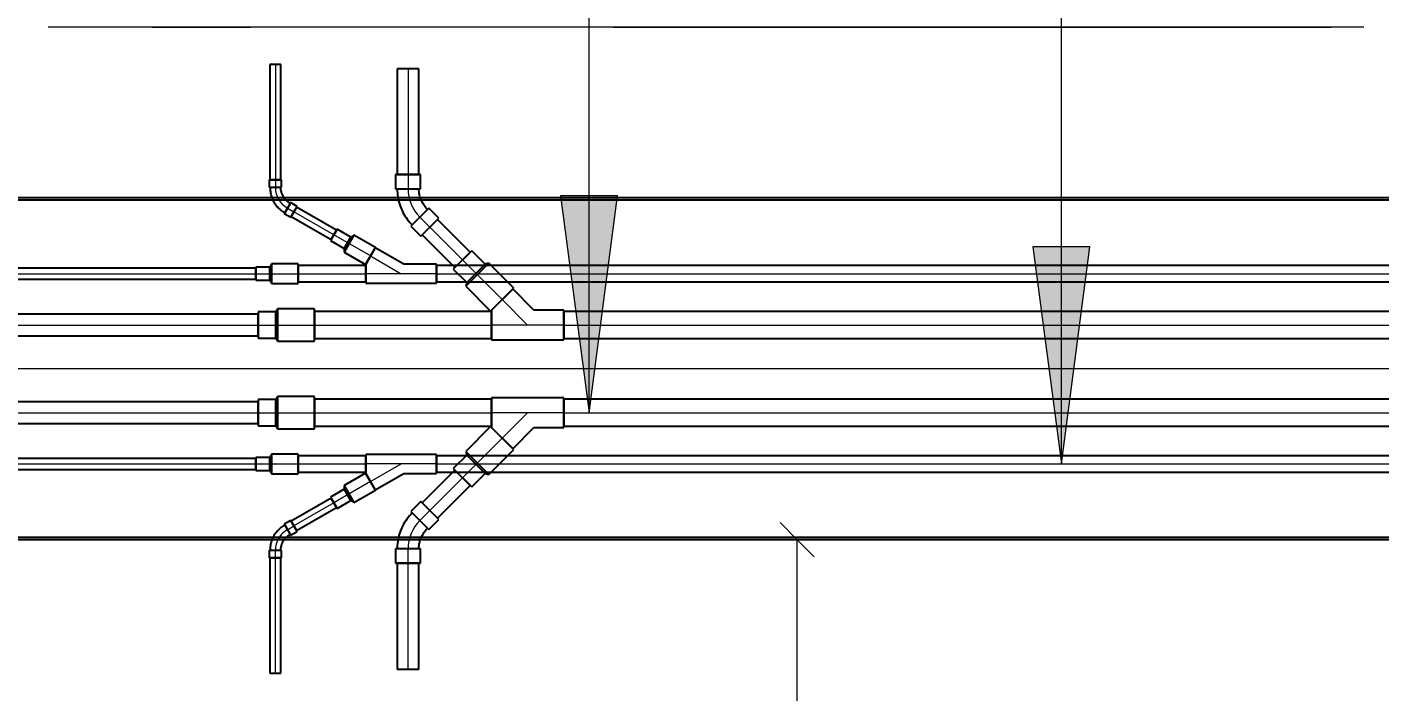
# Model space of a CAD drawing. Header units: millimetres. Extents: x -21597 to 3742, y 49379 to 62073.
# Drawn here: x -6740 to -5157, y 59969 to 60747 of the extents above; entities that cross this region are included whole.
import ezdxf

# ---------------------------------------------------------------- set-up
doc = ezdxf.new("R2010")
doc.units = ezdxf.units.MM
for name, color, linetype, lineweight in [('A-ANNO-DIMS', 7, 'Continuous', 9), ('A-ANNO-DIMS-80', 7, 'Continuous', 9), ('E-CABL-TRAY', 7, 'Continuous', 25), ('E-CABL-TRAY-CNTR', 7, 'Continuous', 5), ('M-EQPM', 7, 'Continuous', 5), ('P-PIPE', 7, 'Continuous', 25), ('P-PIPE-CNTR', 7, 'Continuous', 5), ('P-PIPE-IDEN', 7, 'Continuous', 9)]:
    doc.layers.add(name, color=color, linetype=linetype, lineweight=lineweight)
doc.styles.add('Arial_2', font='arial.ttf', dxfattribs={"width": 0.8, "height": 120})
doc.dimstyles.new('AK_DIM_2_0_Arial_đỏ', dxfattribs={"dimscale": 304.8, "dimtxt": 122.431128, "dimasz": 0.131234, "dimexe": 0.131234, "dimexo": 0.131234, "dimgap": 0.026247, "dimtad": 1, "dimdec": 0, "dimzin": 0, "dimdsep": 46, "dimtxsty": 'Arial_2', "dimblk1": 'OBLIQUE', "dimblk2": 'OBLIQUE', "dimsah": 1, "dimcen": 0.09, "dimadec": 0, "dimazin": 0, "dimtfac": 1, "dimtdec": 4, "dimtix": 1, "dimtmove": 0, "dimatfit": 3, "dimfxl": 1, "dimtvp": 1, "dimtolj": 1, "dimtzin": 0, "dimarcsym": 2})

# ---------------------------------------------------------------- blocks, each defined once
blk = doc.blocks.new('DanNong_VRV - OD-A-1-1235631-MẶT BẰNG ỐNG GAS KHU H_N')
at = {"layer": 'M-EQPM'}
for p, q in [((655, -311.8), (-885, -311.8)), ((-762.6, -311.8), (-777.6, -311.8)), ((-762.6, -311.8), (-777.6, -311.8)), ((-762.6, -311.8), (-648, -311.8)), ((-648, -311.8), (-762.6, -311.8)), ((-633, -311.8), (-648, -311.8)), ((-633, -311.8), (-648, -311.8)), ((-223.1, -311.8), (616.9, -311.8)), ((-223.1, -311.8), (616.9, -311.8)), ((-223.1, -311.8), (616.9, -311.8)), ((-223.1, -311.8), (616.9, -311.8)), ((-223.1, -311.8), (616.9, -311.8)), ((-223.1, -311.8), (616.9, -311.8)), ((-223.1, -311.8), (616.9, -311.8)), ((-223.1, -311.8), (616.9, -311.8)), ((-223.1, -311.8), (616.9, -311.8))]:
    blk.add_line(p, q, dxfattribs=at)
blk = doc.blocks.new('NoiGoc_OngDong - Standard-2149075-MẶT BẰNG ỐNG GAS KHU H_N')
at = {"layer": 'P-PIPE', "color": 30, "true_color": 0xff8000}
for p, q in [((6.1, 25.3), (1.7, 17.7)), ((1.7, 17.7), (14.5, 10.4)), ((1.7, 17.7), (14.5, 10.4)), ((2.6, 17.2), (13.6, 10.9)), ((2.6, 17.2), (13.6, 10.9)), ((18.9, 18), (6.1, 25.3)), ((18.9, 18), (6.1, 25.3)), ((14.5, 10.4), (18.9, 18)), ((-16.2, 7.3), (-25, 7.3)), ((-25, 7.3), (-25, -7.4)), ((-25, 7.3), (-25, -7.4)), ((-16.2, -7.4), (-16.2, 7.3)), ((-16.2, -7.4), (-16.2, 7.3)), ((-16.2, -6.4), (-16.2, 6.3)), ((-16.2, -6.4), (-16.2, 6.3)), ((-25, -7.4), (-16.2, -7.4))]:
    blk.add_line(p, q, dxfattribs=at)
at = {"layer": 'P-PIPE', "color": 30, "true_color": 0xff8000, "flags": 128}
for points in [[(2.6, 17.2), (2.2, 16.5), (1.7, 15.7), (1.2, 15), (0.6, 14.3), (0.1, 13.7), (-0.5, 13), (-1.1, 12.4), (-1.8, 11.8), (-2.4, 11.3), (-3.1, 10.7), (-3.8, 10.2), (-4.5, 9.7), (-5.3, 9.3), (-6, 8.9), (-6.8, 8.5), (-7.6, 8.1), (-8.4, 7.8), (-9.2, 7.5), (-10.1, 7.2), (-10.9, 7), (-11.7, 6.8), (-12.6, 6.7), (-13.4, 6.5), (-14.3, 6.4), (-15.2, 6.4), (-16, 6.3), (-16.2, 6.3)], [(-16.2, -6.4), (-14.8, -6.3), (-13.5, -6.2), (-12.1, -6.1), (-10.7, -5.9), (-9.4, -5.7), (-8, -5.4), (-6.7, -5), (-5.4, -4.6), (-4.1, -4.1), (-2.8, -3.6), (-1.5, -3.1), (-0.3, -2.5), (0.9, -1.8), (2.1, -1.1), (3.2, -0.3), (4.3, 0.5), (5.4, 1.3), (6.5, 2.2), (7.5, 3.1), (8.5, 4.1), (9.4, 5.1), (10.3, 6.1), (11.2, 7.2), (12, 8.3), (12.8, 9.5), (13.5, 10.6), (13.6, 10.9)]]:
    blk.add_lwpolyline(points, dxfattribs=at)
blk = doc.blocks.new('NoiGoc_OngDong - Standard-2149315-MẶT BẰNG ỐNG GAS KHU H_N')
at = {"layer": 'P-PIPE', "color": 30, "true_color": 0xff8000}
for p, q in [((15.1, 35.9), (3.4, 24.2)), ((35.9, 15.1), (15.1, 35.9)), ((35.9, 15.1), (15.1, 35.9)), ((3.4, 24.2), (24.2, 3.4)), ((3.4, 24.2), (24.2, 3.4)), ((4.8, 22.8), (22.8, 4.8)), ((4.8, 22.8), (22.8, 4.8)), ((-19.5, 14.7), (-36, 14.7)), ((-36, 14.7), (-36, -14.7)), ((-36, 14.7), (-36, -14.7)), ((-19.5, -14.7), (-19.5, 14.7)), ((-19.5, -14.7), (-19.5, 14.7)), ((-19.5, -12.7), (-19.5, 12.7)), ((-19.5, -12.7), (-19.5, 12.7)), ((24.2, 3.4), (35.9, 15.1)), ((-36, -14.7), (-19.5, -14.7))]:
    blk.add_line(p, q, dxfattribs=at)
at = {"layer": 'P-PIPE', "color": 30, "true_color": 0xff8000, "flags": 128}
for points in [[(4.8, 22.8), (3.8, 21.8), (2.8, 20.9), (1.7, 20), (0.6, 19.2), (-0.5, 18.4), (-1.7, 17.7), (-2.9, 17), (-4.1, 16.4), (-5.3, 15.8), (-6.6, 15.2), (-7.9, 14.7), (-9.2, 14.3), (-10.5, 13.9), (-11.8, 13.6), (-13.2, 13.3), (-14.5, 13.1), (-15.9, 12.9), (-17.3, 12.8), (-18.6, 12.7), (-19.5, 12.7)], [(-19.5, -12.7), (-17.1, -12.7), (-14.7, -12.5), (-12.3, -12.3), (-10, -11.9), (-7.6, -11.5), (-5.3, -11), (-3, -10.4), (-0.7, -9.7), (1.6, -8.9), (3.8, -8), (6, -7), (8.1, -5.9), (10.2, -4.8), (12.3, -3.6), (14.3, -2.3), (16.2, -0.9), (18.1, 0.6), (19.9, 2.1), (21.7, 3.7), (22.8, 4.8)]]:
    blk.add_lwpolyline(points, dxfattribs=at)
blk = doc.blocks.new('NoiGoc_OngDong - Standard-2149388-MẶT BẰNG ỐNG GAS KHU H_N')
at = {"layer": 'P-PIPE', "color": 30, "true_color": 0xff8000}
for p, q in [((-16.2, 7.4), (-25, 7.4)), ((-25, 7.4), (-25, -7.3)), ((-25, 7.4), (-25, -7.3)), ((-16.2, -7.3), (-16.2, 7.4)), ((-16.2, -7.3), (-16.2, 7.4)), ((-16.2, -6.3), (-16.2, 6.3)), ((-16.2, -6.3), (-16.2, 6.3)), ((-25, -7.3), (-16.2, -7.3)), ((14.5, -10.4), (1.7, -17.7)), ((14.5, -10.4), (1.7, -17.7)), ((13.6, -10.9), (2.6, -17.2)), ((13.6, -10.9), (2.6, -17.2)), ((18.9, -18), (14.5, -10.4)), ((1.7, -17.7), (6.1, -25.3)), ((6.1, -25.3), (18.9, -18)), ((6.1, -25.3), (18.9, -18))]:
    blk.add_line(p, q, dxfattribs=at)
at = {"layer": 'P-PIPE', "color": 30, "true_color": 0xff8000, "flags": 128}
for points in [[(13.6, -10.9), (12.9, -9.7), (12.1, -8.5), (11.3, -7.4), (10.5, -6.3), (9.6, -5.3), (8.7, -4.3), (7.7, -3.3), (6.7, -2.4), (5.6, -1.5), (4.5, -0.6), (3.4, 0.2), (2.3, 1), (1.1, 1.7), (-0.1, 2.3), (-1.3, 3), (-2.6, 3.5), (-3.8, 4.1), (-5.1, 4.5), (-6.5, 4.9), (-7.8, 5.3), (-9.1, 5.6), (-10.5, 5.9), (-11.8, 6.1), (-13.2, 6.2), (-14.6, 6.3), (-16, 6.3), (-16.2, 6.3)], [(-16.2, -6.3), (-15.3, -6.4), (-14.5, -6.4), (-13.6, -6.5), (-12.7, -6.6), (-11.9, -6.8), (-11, -7), (-10.2, -7.2), (-9.4, -7.5), (-8.6, -7.7), (-7.7, -8.1), (-7, -8.4), (-6.2, -8.8), (-5.4, -9.2), (-4.7, -9.7), (-3.9, -10.1), (-3.2, -10.6), (-2.5, -11.2), (-1.9, -11.7), (-1.2, -12.3), (-0.6, -12.9), (0, -13.6), (0.5, -14.2), (1.1, -14.9), (1.6, -15.6), (2.1, -16.3), (2.5, -17.1), (2.6, -17.2)]]:
    blk.add_lwpolyline(points, dxfattribs=at)
blk = doc.blocks.new('NoiGoc_OngDong - Standard-2149393-MẶT BẰNG ỐNG GAS KHU H_N')
at = {"layer": 'P-PIPE', "color": 30, "true_color": 0xff8000}
for p, q in [((-19.5, 14.7), (-36, 14.7)), ((-36, 14.7), (-36, -14.7)), ((-36, 14.7), (-36, -14.7)), ((-19.5, -14.7), (-19.5, 14.7)), ((-19.5, -14.7), (-19.5, 14.7)), ((-19.5, -12.7), (-19.5, 12.7)), ((-19.5, -12.7), (-19.5, 12.7)), ((-36, -14.7), (-19.5, -14.7)), ((24.2, -3.4), (3.4, -24.2)), ((24.2, -3.4), (3.4, -24.2)), ((22.8, -4.8), (4.8, -22.8)), ((22.8, -4.8), (4.8, -22.8)), ((15.1, -35.9), (35.9, -15.1)), ((15.1, -35.9), (35.9, -15.1)), ((35.9, -15.1), (24.2, -3.4)), ((3.4, -24.2), (15.1, -35.9))]:
    blk.add_line(p, q, dxfattribs=at)
at = {"layer": 'P-PIPE', "color": 30, "true_color": 0xff8000, "flags": 128}
for points in [[(22.8, -4.8), (21, -3.2), (19.3, -1.6), (17.4, -0.1), (15.5, 1.4), (13.5, 2.7), (11.5, 4), (9.4, 5.2), (7.3, 6.3), (5.2, 7.4), (3, 8.3), (0.7, 9.2), (-1.5, 9.9), (-3.8, 10.6), (-6.1, 11.2), (-8.5, 11.7), (-10.8, 12.1), (-13.2, 12.4), (-15.6, 12.6), (-18, 12.7), (-19.5, 12.7)], [(-19.5, -12.7), (-18.1, -12.7), (-16.8, -12.8), (-15.4, -12.9), (-14, -13.1), (-12.7, -13.4), (-11.3, -13.7), (-10, -14), (-8.7, -14.4), (-7.4, -14.9), (-6.1, -15.4), (-4.9, -16), (-3.6, -16.6), (-2.4, -17.2), (-1.2, -18), (-0.1, -18.7), (1, -19.5), (2.1, -20.3), (3.2, -21.2), (4.2, -22.2), (4.8, -22.8)]]:
    blk.add_lwpolyline(points, dxfattribs=at)
blk = doc.blocks.new('AK-SGS-M3-Hrvt_rvt-1-MẶT BẰNG ỐNG GAS KHU H_N')
at = {"layer": 'E-CABL-TRAY'}
for p, q in [((-4278.6, 60546.9), (-8381.5, 60546.9)), ((-4278.6, 60546.9), (-8381.5, 60546.9)), ((-4278.6, 60544.4), (-8381.5, 60544.4)), ((-4278.6, 60544.4), (-8381.5, 60544.4)), ((-4278.6, 60149.5), (-8381.5, 60149.5)), ((-4278.6, 60149.5), (-8381.5, 60149.5)), ((-4278.6, 60146.9), (-8381.5, 60146.9)), ((-4278.6, 60146.9), (-8381.5, 60146.9))]:
    blk.add_line(p, q, dxfattribs=at)
at = {"layer": 'E-CABL-TRAY-CNTR'}
blk.add_line((-4278.6, 60346.9), (-8381.5, 60346.9), dxfattribs=at)
at = {"layer": 'P-PIPE', "color": 30, "true_color": 0xff8000}
for p, q in [((-6456.2, 60703.2), (-6456.2, 60568.2)), ((-6449.8, 60703.2), (-6456.2, 60703.2)), ((-6449.8, 60703.2), (-6456.2, 60703.2)), ((-6443.5, 60703.2), (-6449.8, 60703.2)), ((-6443.5, 60703.2), (-6449.8, 60703.2)), ((-6443.5, 60568.2), (-6443.5, 60703.2)), ((-6307.3, 60698.2), (-6307.3, 60574.2)), ((-6294.6, 60698.2), (-6307.3, 60698.2)), ((-6294.6, 60698.2), (-6307.3, 60698.2)), ((-6281.9, 60698.2), (-6294.6, 60698.2)), ((-6281.9, 60698.2), (-6294.6, 60698.2)), ((-6281.9, 60574.2), (-6281.9, 60698.2)), ((-6307.3, 60574.2), (-6294.6, 60574.2)), ((-6307.3, 60574.2), (-6294.6, 60574.2)), ((-6294.6, 60574.2), (-6281.9, 60574.2)), ((-6294.6, 60574.2), (-6281.9, 60574.2)), ((-6456.2, 60568.2), (-6449.8, 60568.2)), ((-6456.2, 60568.2), (-6449.8, 60568.2)), ((-6449.8, 60568.2), (-6443.5, 60568.2)), ((-6449.8, 60568.2), (-6443.5, 60568.2)), ((-6428.2, 60530.7), (-6431.4, 60525.2)), ((-6428.2, 60530.7), (-6431.4, 60525.2)), ((-6431.4, 60525.2), (-6384.7, 60498.3)), ((-6425, 60536.2), (-6428.2, 60530.7)), ((-6425, 60536.2), (-6428.2, 60530.7)), ((-6378.3, 60509.3), (-6425, 60536.2)), ((-6260.2, 60521.8), (-6269.1, 60512.8)), ((-6260.2, 60521.8), (-6269.1, 60512.8)), ((-6221.8, 60483.4), (-6260.2, 60521.8)), ((-6377.7, 60510.4), (-6385.3, 60497.2)), ((-6377.7, 60510.4), (-6385.3, 60497.2)), ((-6381.5, 60503.8), (-6378.3, 60509.3)), ((-6381.5, 60503.8), (-6378.3, 60509.3)), ((-6361.7, 60501.1), (-6377.7, 60510.4)), ((-6269.1, 60512.8), (-6278.1, 60503.8)), ((-6269.1, 60512.8), (-6278.1, 60503.8)), ((-6385.3, 60497.2), (-6369.3, 60487.9)), ((-6384.7, 60498.3), (-6381.5, 60503.8)), ((-6384.7, 60498.3), (-6381.5, 60503.8)), ((-6358, 60503.4), (-6369.4, 60483.6)), ((-6358, 60503.4), (-6369.4, 60483.6)), ((-6369.3, 60487.9), (-6361.7, 60501.1)), ((-6369.3, 60487.9), (-6361.7, 60501.1)), ((-6358, 60503.4), (-6361.7, 60501.1)), ((-6332.8, 60488.9), (-6358, 60503.4)), ((-6278.1, 60503.8), (-6239.8, 60465.5)), ((-6369.3, 60487.9), (-6369.4, 60483.6)), ((-6369.4, 60483.6), (-6344.3, 60469.1)), ((-6344.3, 60469.1), (-6332.8, 60488.9)), ((-6344.3, 60469.1), (-6332.8, 60488.9)), ((-6333, 60488.6), (-6344.1, 60469.4)), ((-6333, 60488.6), (-6344.1, 60469.4)), ((-6299.6, 60469.4), (-6333, 60488.6)), ((-6220, 60485.2), (-6241.6, 60463.7)), ((-6220, 60485.2), (-6241.6, 60463.7)), ((-6239.8, 60465.5), (-6230.8, 60474.4)), ((-6239.8, 60465.5), (-6230.8, 60474.4)), ((-6230.8, 60474.4), (-6221.8, 60483.4)), ((-6230.8, 60474.4), (-6221.8, 60483.4)), ((-6204.2, 60469.4), (-6220, 60485.2)), ((-6472.9, 60464.6), (-8227.9, 60464.6)), ((-6456.4, 60465.9), (-6472.9, 60465.9)), ((-6472.9, 60465.9), (-6472.9, 60450.6)), ((-6472.9, 60465.9), (-6472.9, 60450.6)), ((-6472.9, 60458.2), (-6472.9, 60464.6)), ((-6472.9, 60458.2), (-6472.9, 60464.6)), ((-6472.9, 60451.9), (-6472.9, 60458.2)), ((-6472.9, 60451.9), (-6472.9, 60458.2)), ((-6454.4, 60469.7), (-6456.4, 60465.9)), ((-6456.4, 60450.6), (-6456.4, 60465.9)), ((-6456.4, 60450.6), (-6456.4, 60465.9)), ((-6423.3, 60469.7), (-6454.4, 60469.7)), ((-6454.4, 60469.7), (-6454.4, 60446.8)), ((-6454.4, 60469.7), (-6454.4, 60446.8)), ((-6423.3, 60446.8), (-6423.3, 60469.7)), ((-6423.3, 60446.8), (-6423.3, 60469.7)), ((-6344.1, 60467.8), (-6423.3, 60467.8)), ((-6423.3, 60467.8), (-6423.3, 60458.2)), ((-6423.3, 60467.8), (-6423.3, 60458.2)), ((-6423.3, 60458.2), (-6423.3, 60448.7)), ((-6423.3, 60458.2), (-6423.3, 60448.7)), ((-6344.1, 60469.4), (-6344.1, 60447.1)), ((-6344.1, 60469.4), (-6344.1, 60447.1)), ((-6344.1, 60458.2), (-6344.1, 60467.8)), ((-6344.1, 60458.2), (-6344.1, 60467.8)), ((-6344.1, 60448.7), (-6344.1, 60458.2)), ((-6344.1, 60448.7), (-6344.1, 60458.2)), ((-6261.1, 60469.4), (-6299.6, 60469.4)), ((-6261.1, 60447.1), (-6261.1, 60469.4)), ((-6261.1, 60447.1), (-6261.1, 60469.4)), ((-3625.1, 60467.8), (-6261.1, 60467.8)), ((-6261.1, 60467.8), (-6261.1, 60458.2)), ((-6261.1, 60467.8), (-6261.1, 60458.2)), ((-6261.1, 60458.2), (-6261.1, 60448.7)), ((-6261.1, 60458.2), (-6261.1, 60448.7)), ((-6241.6, 60463.7), (-6225.8, 60447.9)), ((-6200.1, 60470.7), (-6227.1, 60443.8)), ((-6200.1, 60470.7), (-6227.1, 60443.8)), ((-6225.8, 60447.9), (-6204.2, 60469.4)), ((-6225.8, 60447.9), (-6204.2, 60469.4)), ((-6200.1, 60470.7), (-6204.2, 60469.4)), ((-6170.9, 60441.5), (-6200.1, 60470.7)), ((-8227.9, 60451.9), (-6472.9, 60451.9)), ((-6472.9, 60450.6), (-6456.4, 60450.6)), ((-6456.4, 60450.6), (-6454.4, 60446.8)), ((-6454.4, 60446.8), (-6423.3, 60446.8)), ((-6423.3, 60448.7), (-6344.1, 60448.7)), ((-6344.1, 60447.1), (-6261.1, 60447.1)), ((-6261.1, 60448.7), (-3625.1, 60448.7)), ((-6225.8, 60447.9), (-6227.1, 60443.8)), ((-6227.1, 60443.8), (-6197.9, 60414.6)), ((-6197.9, 60414.6), (-6170.9, 60441.5)), ((-6197.9, 60414.6), (-6170.9, 60441.5)), ((-6172, 60440.4), (-6196.7, 60415.7)), ((-6172, 60440.4), (-6196.7, 60415.7)), ((-6147.4, 60415.7), (-6172, 60440.4)), ((-6469.8, 60410.9), (-8264.2, 60410.9)), ((-6449.5, 60413.5), (-6469.8, 60413.5)), ((-6469.8, 60413.5), (-6469.8, 60383)), ((-6469.8, 60413.5), (-6469.8, 60383)), ((-6469.8, 60398.2), (-6469.8, 60410.9)), ((-6469.8, 60398.2), (-6469.8, 60410.9)), ((-6447.5, 60417.3), (-6449.5, 60413.5)), ((-6449.5, 60383), (-6449.5, 60413.5)), ((-6449.5, 60383), (-6449.5, 60413.5)), ((-6404.2, 60417.3), (-6447.5, 60417.3)), ((-6447.5, 60417.3), (-6447.5, 60379.2)), ((-6447.5, 60417.3), (-6447.5, 60379.2)), ((-6404.2, 60379.2), (-6404.2, 60417.3)), ((-6404.2, 60379.2), (-6404.2, 60417.3)), ((-6196.7, 60414.1), (-6404.2, 60414.1)), ((-6404.2, 60414.1), (-6404.2, 60398.2)), ((-6404.2, 60414.1), (-6404.2, 60398.2)), ((-6196.7, 60415.7), (-6196.7, 60380.8)), ((-6196.7, 60415.7), (-6196.7, 60380.8)), ((-6196.7, 60398.2), (-6196.7, 60414.1)), ((-6196.7, 60398.2), (-6196.7, 60414.1)), ((-6112.4, 60415.7), (-6147.4, 60415.7)), ((-6112.4, 60380.8), (-6112.4, 60415.7)), ((-6112.4, 60380.8), (-6112.4, 60415.7)), ((-3680.5, 60414.1), (-6112.4, 60414.1)), ((-6112.4, 60414.1), (-6112.4, 60398.2)), ((-6112.4, 60414.1), (-6112.4, 60398.2)), ((-6469.8, 60385.5), (-6469.8, 60398.2)), ((-6469.8, 60385.5), (-6469.8, 60398.2)), ((-6404.2, 60398.2), (-6404.2, 60382.4)), ((-6404.2, 60398.2), (-6404.2, 60382.4)), ((-6196.7, 60382.4), (-6196.7, 60398.2)), ((-6196.7, 60382.4), (-6196.7, 60398.2)), ((-6112.4, 60398.2), (-6112.4, 60382.4)), ((-6112.4, 60398.2), (-6112.4, 60382.4)), ((-8264.2, 60385.5), (-6469.8, 60385.5)), ((-6469.8, 60383), (-6449.5, 60383)), ((-6449.5, 60383), (-6447.5, 60379.2)), ((-6447.5, 60379.2), (-6404.2, 60379.2)), ((-6404.2, 60382.4), (-6196.7, 60382.4)), ((-6196.7, 60380.8), (-6112.4, 60380.8)), ((-6112.4, 60382.4), (-3680.5, 60382.4)), ((-6469.8, 60308.3), (-8264.2, 60308.3)), ((-6449.5, 60310.9), (-6469.8, 60310.9)), ((-6469.8, 60310.9), (-6469.8, 60280.4)), ((-6469.8, 60310.9), (-6469.8, 60280.4)), ((-6469.8, 60295.6), (-6469.8, 60308.3)), ((-6469.8, 60295.6), (-6469.8, 60308.3)), ((-6447.5, 60314.7), (-6449.5, 60310.9)), ((-6449.5, 60280.4), (-6449.5, 60310.9)), ((-6449.5, 60280.4), (-6449.5, 60310.9)), ((-6404.2, 60314.7), (-6447.5, 60314.7)), ((-6447.5, 60314.7), (-6447.5, 60276.6)), ((-6447.5, 60314.7), (-6447.5, 60276.6)), ((-6404.2, 60276.6), (-6404.2, 60314.7)), ((-6404.2, 60276.6), (-6404.2, 60314.7)), ((-6196.7, 60311.5), (-6404.2, 60311.5)), ((-6404.2, 60311.5), (-6404.2, 60295.6)), ((-6404.2, 60311.5), (-6404.2, 60295.6)), ((-6112.4, 60313.1), (-6196.7, 60313.1)), ((-6196.7, 60313.1), (-6196.7, 60278.2)), ((-6196.7, 60313.1), (-6196.7, 60278.2)), ((-6196.7, 60295.6), (-6196.7, 60311.5)), ((-6196.7, 60295.6), (-6196.7, 60311.5)), ((-6112.4, 60278.2), (-6112.4, 60313.1)), ((-6112.4, 60278.2), (-6112.4, 60313.1)), ((-3800.5, 60311.5), (-6112.4, 60311.5)), ((-6112.4, 60311.5), (-6112.4, 60295.6)), ((-6112.4, 60311.5), (-6112.4, 60295.6)), ((-6469.8, 60282.9), (-6469.8, 60295.6)), ((-6469.8, 60282.9), (-6469.8, 60295.6)), ((-6404.2, 60295.6), (-6404.2, 60279.8)), ((-6404.2, 60295.6), (-6404.2, 60279.8)), ((-6196.7, 60279.8), (-6196.7, 60295.6)), ((-6196.7, 60279.8), (-6196.7, 60295.6)), ((-6112.4, 60295.6), (-6112.4, 60279.8)), ((-6112.4, 60295.6), (-6112.4, 60279.8)), ((-8264.2, 60282.9), (-6469.8, 60282.9)), ((-6469.8, 60280.4), (-6449.5, 60280.4)), ((-6449.5, 60280.4), (-6447.5, 60276.6)), ((-6447.5, 60276.6), (-6404.2, 60276.6)), ((-6404.2, 60279.8), (-6196.7, 60279.8)), ((-6197.9, 60279.3), (-6227.1, 60250.1)), ((-6170.9, 60252.4), (-6197.9, 60279.3)), ((-6170.9, 60252.4), (-6197.9, 60279.3)), ((-6196.7, 60278.2), (-6172, 60253.5)), ((-6196.7, 60278.2), (-6172, 60253.5)), ((-6172, 60253.5), (-6147.4, 60278.2)), ((-6147.4, 60278.2), (-6112.4, 60278.2)), ((-6112.4, 60279.8), (-3800.5, 60279.8)), ((-6200.1, 60223.2), (-6170.9, 60252.4)), ((-6472.9, 60242), (-8227.9, 60242)), ((-6456.4, 60243.3), (-6472.9, 60243.3)), ((-6472.9, 60243.3), (-6472.9, 60228)), ((-6472.9, 60243.3), (-6472.9, 60228)), ((-6472.9, 60235.6), (-6472.9, 60242)), ((-6472.9, 60235.6), (-6472.9, 60242)), ((-6454.4, 60247.1), (-6456.4, 60243.3)), ((-6456.4, 60228), (-6456.4, 60243.3)), ((-6456.4, 60228), (-6456.4, 60243.3)), ((-6423.3, 60247.1), (-6454.4, 60247.1)), ((-6454.4, 60247.1), (-6454.4, 60224.2)), ((-6454.4, 60247.1), (-6454.4, 60224.2)), ((-6423.3, 60224.2), (-6423.3, 60247.1)), ((-6423.3, 60224.2), (-6423.3, 60247.1)), ((-6344.1, 60245.2), (-6423.3, 60245.2)), ((-6423.3, 60245.2), (-6423.3, 60235.6)), ((-6423.3, 60245.2), (-6423.3, 60235.6)), ((-6261.1, 60246.7), (-6344.1, 60246.7)), ((-6344.1, 60246.7), (-6344.1, 60224.5)), ((-6344.1, 60246.7), (-6344.1, 60224.5)), ((-6344.1, 60235.6), (-6344.1, 60245.2)), ((-6344.1, 60235.6), (-6344.1, 60245.2)), ((-6261.1, 60224.5), (-6261.1, 60246.7)), ((-6261.1, 60224.5), (-6261.1, 60246.7)), ((-3845.1, 60245.2), (-6261.1, 60245.2)), ((-6261.1, 60245.2), (-6261.1, 60235.6)), ((-6261.1, 60245.2), (-6261.1, 60235.6)), ((-6225.8, 60246), (-6241.6, 60230.2)), ((-6227.1, 60250.1), (-6200.1, 60223.2)), ((-6227.1, 60250.1), (-6200.1, 60223.2)), ((-6227.1, 60250.1), (-6225.8, 60246)), ((-6204.2, 60224.4), (-6225.8, 60246)), ((-6204.2, 60224.4), (-6225.8, 60246)), ((-8227.9, 60229.3), (-6472.9, 60229.3)), ((-6472.9, 60229.3), (-6472.9, 60235.6)), ((-6472.9, 60229.3), (-6472.9, 60235.6)), ((-6472.9, 60228), (-6456.4, 60228)), ((-6456.4, 60228), (-6454.4, 60224.2)), ((-6454.4, 60224.2), (-6423.3, 60224.2)), ((-6423.3, 60235.6), (-6423.3, 60226.1)), ((-6423.3, 60235.6), (-6423.3, 60226.1)), ((-6423.3, 60226.1), (-6344.1, 60226.1)), ((-6344.3, 60224.8), (-6369.4, 60210.3)), ((-6332.8, 60205), (-6344.3, 60224.8)), ((-6332.8, 60205), (-6344.3, 60224.8)), ((-6344.1, 60226.1), (-6344.1, 60235.6)), ((-6344.1, 60226.1), (-6344.1, 60235.6)), ((-6344.1, 60224.5), (-6333, 60205.3)), ((-6344.1, 60224.5), (-6333, 60205.3)), ((-6333, 60205.3), (-6299.6, 60224.5)), ((-6299.6, 60224.5), (-6261.1, 60224.5)), ((-6239.8, 60228.4), (-6278.1, 60190.1)), ((-6261.1, 60235.6), (-6261.1, 60226.1)), ((-6261.1, 60235.6), (-6261.1, 60226.1)), ((-6261.1, 60226.1), (-3845.1, 60226.1)), ((-6241.6, 60230.2), (-6220, 60208.7)), ((-6241.6, 60230.2), (-6220, 60208.7)), ((-6230.8, 60219.4), (-6239.8, 60228.4)), ((-6230.8, 60219.4), (-6239.8, 60228.4)), ((-6220, 60208.7), (-6204.2, 60224.4)), ((-6204.2, 60224.4), (-6200.1, 60223.2)), ((-6369.3, 60206), (-6385.3, 60196.7)), ((-6369.4, 60210.3), (-6358, 60190.5)), ((-6369.4, 60210.3), (-6358, 60190.5)), ((-6369.4, 60210.3), (-6369.3, 60206)), ((-6361.7, 60192.8), (-6369.3, 60206)), ((-6361.7, 60192.8), (-6369.3, 60206)), ((-6358, 60190.5), (-6332.8, 60205)), ((-6260.2, 60172.1), (-6221.8, 60210.5)), ((-6221.8, 60210.5), (-6230.8, 60219.4)), ((-6221.8, 60210.5), (-6230.8, 60219.4)), ((-6384.7, 60195.6), (-6431.4, 60168.6)), ((-6385.3, 60196.7), (-6377.7, 60183.5)), ((-6385.3, 60196.7), (-6377.7, 60183.5)), ((-6381.5, 60190.1), (-6384.7, 60195.6)), ((-6381.5, 60190.1), (-6384.7, 60195.6)), ((-6378.3, 60184.6), (-6381.5, 60190.1)), ((-6378.3, 60184.6), (-6381.5, 60190.1)), ((-6377.7, 60183.5), (-6361.7, 60192.8)), ((-6361.7, 60192.8), (-6358, 60190.5)), ((-6278.1, 60190.1), (-6269.1, 60181.1)), ((-6278.1, 60190.1), (-6269.1, 60181.1)), ((-6425, 60157.6), (-6378.3, 60184.6)), ((-6269.1, 60181.1), (-6260.2, 60172.1)), ((-6269.1, 60181.1), (-6260.2, 60172.1)), ((-6431.4, 60168.6), (-6428.2, 60163.1)), ((-6431.4, 60168.6), (-6428.2, 60163.1)), ((-6428.2, 60163.1), (-6425, 60157.6)), ((-6428.2, 60163.1), (-6425, 60157.6)), ((-6456.2, 60125.6), (-6456.2, 59990.6)), ((-6449.8, 60125.6), (-6456.2, 60125.6)), ((-6449.8, 60125.6), (-6456.2, 60125.6)), ((-6443.5, 60125.6), (-6449.8, 60125.6)), ((-6443.5, 60125.6), (-6449.8, 60125.6)), ((-6443.5, 59990.6), (-6443.5, 60125.6)), ((-6307.3, 60119.6), (-6307.3, 59995.6)), ((-6294.6, 60119.6), (-6307.3, 60119.6)), ((-6294.6, 60119.6), (-6307.3, 60119.6)), ((-6281.9, 60119.6), (-6294.6, 60119.6)), ((-6281.9, 60119.6), (-6294.6, 60119.6)), ((-6281.9, 59995.6), (-6281.9, 60119.6)), ((-6456.2, 59990.6), (-6449.8, 59990.6)), ((-6456.2, 59990.6), (-6449.8, 59990.6)), ((-6449.8, 59990.6), (-6443.5, 59990.6)), ((-6449.8, 59990.6), (-6443.5, 59990.6)), ((-6307.3, 59995.6), (-6294.6, 59995.6)), ((-6307.3, 59995.6), (-6294.6, 59995.6)), ((-6294.6, 59995.6), (-6281.9, 59995.6)), ((-6294.6, 59995.6), (-6281.9, 59995.6))]:
    blk.add_line(p, q, dxfattribs=at)
at = {"layer": 'P-PIPE-CNTR', "color": 30, "true_color": 0xff8000}
for p, q in [((-6449.8, 60703.2), (-6449.8, 60568.2)), ((-6449.8, 60703.2), (-6449.8, 60568.2)), ((-6294.6, 60698.2), (-6294.6, 60574.2)), ((-6294.6, 60698.2), (-6294.6, 60574.2)), ((-6294.6, 60574.2), (-6294.6, 60557.7)), ((-6449.8, 60568.2), (-6449.8, 60559.4)), ((-6435.8, 60535.1), (-6428.2, 60530.7)), ((-6381.5, 60503.8), (-6428.2, 60530.7)), ((-6381.5, 60503.8), (-6428.2, 60530.7)), ((-6280.8, 60524.4), (-6269.1, 60512.8)), ((-6230.8, 60474.4), (-6269.1, 60512.8)), ((-6230.8, 60474.4), (-6269.1, 60512.8)), ((-6338.5, 60479), (-6381.5, 60503.8)), ((-6338.5, 60479), (-6302.6, 60458.2)), ((-6184.4, 60428), (-6230.8, 60474.4)), ((-8227.9, 60458.2), (-6472.9, 60458.2)), ((-8227.9, 60458.2), (-6472.9, 60458.2)), ((-6472.9, 60458.2), (-6423.3, 60458.2)), ((-6423.3, 60458.2), (-6344.1, 60458.2)), ((-6423.3, 60458.2), (-6344.1, 60458.2)), ((-6261.1, 60458.2), (-6344.1, 60458.2)), ((-6261.1, 60458.2), (-3625.1, 60458.2)), ((-6261.1, 60458.2), (-3625.1, 60458.2)), ((-6184.4, 60428), (-6154.6, 60398.2)), ((-8264.2, 60398.2), (-6469.8, 60398.2)), ((-8264.2, 60398.2), (-6469.8, 60398.2)), ((-6469.8, 60398.2), (-6404.2, 60398.2)), ((-6404.2, 60398.2), (-6196.7, 60398.2)), ((-6404.2, 60398.2), (-6196.7, 60398.2)), ((-6112.4, 60398.2), (-6196.7, 60398.2)), ((-6112.4, 60398.2), (-3680.5, 60398.2)), ((-6112.4, 60398.2), (-3680.5, 60398.2)), ((-8264.2, 60295.6), (-6469.8, 60295.6)), ((-8264.2, 60295.6), (-6469.8, 60295.6)), ((-6469.8, 60295.6), (-6404.2, 60295.6)), ((-6404.2, 60295.6), (-6196.7, 60295.6)), ((-6404.2, 60295.6), (-6196.7, 60295.6)), ((-6112.4, 60295.6), (-6196.7, 60295.6)), ((-6184.4, 60265.8), (-6154.6, 60295.6)), ((-6112.4, 60295.6), (-3800.5, 60295.6)), ((-6112.4, 60295.6), (-3800.5, 60295.6)), ((-6184.4, 60265.8), (-6230.8, 60219.4)), ((-8227.9, 60235.6), (-6472.9, 60235.6)), ((-8227.9, 60235.6), (-6472.9, 60235.6)), ((-6472.9, 60235.6), (-6423.3, 60235.6)), ((-6423.3, 60235.6), (-6344.1, 60235.6)), ((-6423.3, 60235.6), (-6344.1, 60235.6)), ((-6261.1, 60235.6), (-6344.1, 60235.6)), ((-6338.5, 60214.9), (-6302.6, 60235.6)), ((-6261.1, 60235.6), (-3845.1, 60235.6)), ((-6261.1, 60235.6), (-3845.1, 60235.6)), ((-6338.5, 60214.9), (-6381.5, 60190.1)), ((-6230.8, 60219.4), (-6269.1, 60181.1)), ((-6230.8, 60219.4), (-6269.1, 60181.1)), ((-6381.5, 60190.1), (-6428.2, 60163.1)), ((-6381.5, 60190.1), (-6428.2, 60163.1)), ((-6280.8, 60169.4), (-6269.1, 60181.1)), ((-6435.8, 60158.7), (-6428.2, 60163.1)), ((-6449.8, 60125.6), (-6449.8, 60134.4)), ((-6449.8, 59990.6), (-6449.8, 60125.6)), ((-6449.8, 59990.6), (-6449.8, 60125.6)), ((-6294.6, 60119.6), (-6294.6, 60136.1)), ((-6294.6, 59995.6), (-6294.6, 60119.6)), ((-6294.6, 59995.6), (-6294.6, 60119.6))]:
    blk.add_line(p, q, dxfattribs=at)
for centre, radius, start, end in [((-6421.8, 60559.4), 28.1, 180, 240), ((-6247.5, 60557.7), 47.1, 180, 225), ((-6421.8, 60134.4), 28.1, 120, 180), ((-6247.5, 60136.1), 47.1, 135, 180)]:
    blk.add_arc(centre, radius, start, end, dxfattribs=at)
at = {"layer": 'M-EQPM', "lineweight": 25}
blk.add_blockref('DanNong_VRV - OD-A-1-1235631-MẶT BẰNG ỐNG GAS KHU H_N', (-5830.9, 61058.7), dxfattribs=at)
at = {"layer": 'P-PIPE', "lineweight": 25}
for name, p, rotation in [('NoiGoc_OngDong - Standard-2149315-MẶT BẰNG ỐNG GAS KHU H_N', (-6294.6, 60538.2), 270.0000000000001), ('NoiGoc_OngDong - Standard-2149075-MẶT BẰNG ỐNG GAS KHU H_N', (-6449.8, 60543.2), 270.0000000000001), ('NoiGoc_OngDong - Standard-2149393-MẶT BẰNG ỐNG GAS KHU H_N', (-6294.6, 60155.6), 90.00000000000007), ('NoiGoc_OngDong - Standard-2149388-MẶT BẰNG ỐNG GAS KHU H_N', (-6449.8, 60150.6), 90.00000000000007)]:
    blk.add_blockref(name, p, dxfattribs=dict(at, rotation=rotation))
blk = doc.blocks.new('DIMBLOCK4-MẶT BẰNG ỐNG GAS KHU H_N')
at = {"layer": 'A-ANNO-DIMS-80', "color": 1, "true_color": 0xff0000}
for p, q in [((-5839.1, 60146.9), (-5859.1, 60166.9)), ((-5839.1, 60146.9), (-5879.1, 60146.9)), ((-5839.1, 58436.9), (-5839.1, 60146.9)), ((-5839.1, 60146.9), (-5819.1, 60126.9)), ((-5839.1, 60146.9), (-5827.4, 60146.9)), ((-5839.1, 58436.9), (-5859.1, 58456.9)), ((-5839.1, 58436.9), (-5879.1, 58436.9)), ((-5839.1, 58436.9), (-5819.1, 58416.9)), ((-5839.1, 58436.9), (-5827.4, 58436.9))]:
    blk.add_line(p, q, dxfattribs=at)
at = {"layer": 'A-ANNO-DIMS-80', "color": 0, "insert": (-6002.9, 59145), "char_height": 120, "width": 352.602, "attachment_point": 1, "rotation": 90, "line_spacing_factor": 0.941778, "style": 'Arial_2'}
blk.add_mtext('1710', dxfattribs=at)
blk = doc.blocks.new('_Oblique')
at = {"color": 0, "linetype": 'ByBlock', "lineweight": -2}
blk.add_line((-0.5, -0.5), (0.5, 0.5), dxfattribs=at)

msp = doc.modelspace()

# ---------------------------------------------------------------- hatches: boundary and pattern name
at = {"layer": 'P-PIPE-IDEN'}
for points in [[(-6082.7, 60295.6), (-6049.3, 60549.6), (-6116.2, 60549.6)], [(-5529.9, 60235.6), (-5496.5, 60489.6), (-5563.3, 60489.6)]]:
    msp.add_hatch(color=256, dxfattribs=at).paths.add_polyline_path(points)

# ---------------------------------------------------------------- linework, layer by layer
for p, q in [((-6082.7, 60295.6), (-6082.7, 62037.7)), ((-5529.9, 60235.6), (-5529.9, 61904)), ((-6049.3, 60549.6), (-6116.2, 60549.6)), ((-6116.2, 60549.6), (-6082.7, 60295.6)), ((-6082.7, 60295.6), (-6049.3, 60549.6)), ((-5496.5, 60489.6), (-5563.3, 60489.6)), ((-5563.3, 60489.6), (-5529.9, 60235.6)), ((-5529.9, 60235.6), (-5496.5, 60489.6))]:
    msp.add_line(p, q, dxfattribs=at)

# ---------------------------------------------------------------- block references
at = {"lineweight": 5}
msp.add_blockref('AK-SGS-M3-Hrvt_rvt-1-MẶT BẰNG ỐNG GAS KHU H_N', (0, 0), dxfattribs=at)

# ---------------------------------------------------------------- dimensions: what is measured, and where the dimension line sits
at = {"layer": 'A-ANNO-DIMS', "color": 1, "true_color": 0xff0000}
dim = msp.add_linear_dim(base=(-5839.1, 60146.9), p1=(-5867.4, 58436.9), p2=(-5867.4, 60146.9), angle=90, dimstyle='AK_DIM_2_0_Arial_đỏ', override={"dimpost": '<>', "dimfxl": 1710}, dxfattribs=at)
dim.commit()
dim.dimension.update_dxf_attribs({"geometry": 'DIMBLOCK4-MẶT BẰNG ỐNG GAS KHU H_N', "text_midpoint": (-5908.4, 59291.9)})

doc.saveas('drawing.dxf')
